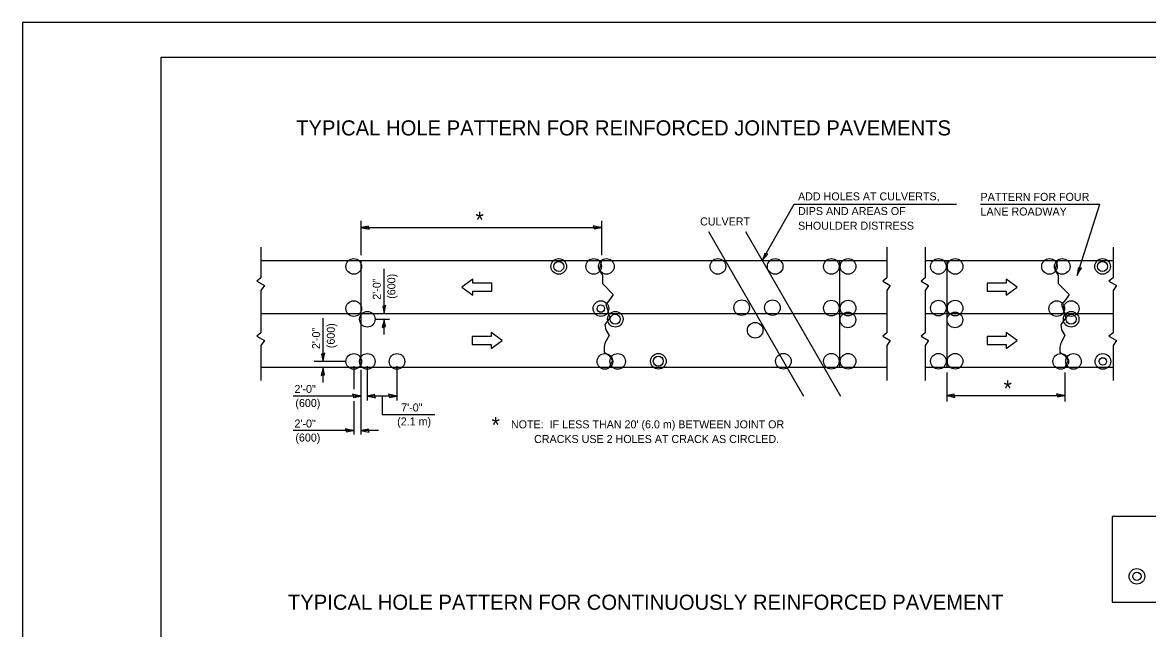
# Model space of a CAD drawing. Extents: x 99604 to 2145186, y 99899 to 2149874.
# Drawn here: x 99604.2 to 99928.6, y 100177.1 to 100351.9 of the extents above; entities that cross this region are included whole.
import ezdxf

# ---------------------------------------------------------------- set-up
doc = ezdxf.new("R2010")
doc.units = 0
for name, color, linetype in [('Alignment_EX_50 Centerline', 7, 'Continuous'), ('Design_PR_Roadway Dimensions', 7, 'Continuous'), ('Design_PR_Roadway Notes', 7, 'Continuous'), ('Level 29', 7, 'Continuous'), ('Level 37', 7, 'Continuous'), ('Level 43', 7, 'Continuous'), ('ROW_EX_Private Boundary Items', 7, 'Continuous'), ('Sheets_50 Reference Boundary', 7, 'Continuous'), ('Sheets_General Details', 7, 'Continuous'), ('Sheets_Printer Plotting Border', 7, 'Continuous'), ('Stage_Construction Traffic Control', 7, 'Continuous'), ('Topo_Building', 7, 'Continuous')]:
    doc.layers.add(name, color=color, linetype=linetype)

msp = doc.modelspace()

# ---------------------------------------------------------------- linework, layer by layer
at = {"layer": 'Alignment_EX_50 Centerline'}
for p, q in [((99853.45, 100267.85), (99672.93, 100267.85)), ((99918.7, 100267.85), (99864.51, 100267.85))]:
    msp.add_line(p, q, dxfattribs=at)
at = {"layer": 'Design_PR_Roadway Notes'}
for p, q in [((99817.55, 100283.24), (99826.69, 100299.51)), ((99826.69, 100299.51), (99873.51, 100299.51)), ((99880.49, 100299.51), (99914.88, 100299.51)), ((99908.35, 100278.94), (99914.88, 100299.51)), ((99672.93, 100287.08), (99672.93, 100278.27)), ((99853.45, 100287.08), (99853.45, 100278.27)), ((99864.51, 100287.08), (99864.51, 100278.27)), ((99918.71, 100287.08), (99918.71, 100278.27)), ((99672.93, 100274.6), (99672.93, 100262.44)), ((99853.45, 100274.6), (99853.45, 100262.44)), ((99864.51, 100274.6), (99864.51, 100262.44)), ((99918.71, 100274.6), (99918.71, 100262.44)), ((99672.93, 100258.78), (99672.93, 100248.61)), ((99853.45, 100258.78), (99853.45, 100248.61)), ((99864.51, 100258.78), (99864.51, 100248.61)), ((99918.71, 100258.78), (99918.71, 100248.61))]:
    msp.add_line(p, q, dxfattribs=at)
for points in [[(99819.16, 100285.09), (99818.66, 100285.14), (99818.24, 100285.3), (99817.95, 100284.39), (99817.55, 100283.24), (99818.38, 100284.24)], [(99909.56, 100281.08), (99909.06, 100281.04), (99908.61, 100281.1), (99908.51, 100280.15), (99908.35, 100278.94), (99908.96, 100280.1)], [(99918.49, 100184.77), (99965.69, 100184.77), (99965.69, 100209.42), (99918.49, 100209.42)]]:
    msp.add_lwpolyline(points, close=True, dxfattribs=at)
for points in [[(99672.93, 100278.27), (99671.74, 100277.25), (99673.92, 100276.01), (99672.93, 100274.6)], [(99853.45, 100278.27), (99852.26, 100277.25), (99854.44, 100276.01), (99853.45, 100274.6)], [(99864.51, 100278.27), (99863.32, 100277.25), (99865.5, 100276.01), (99864.51, 100274.6)], [(99918.71, 100278.27), (99917.51, 100277.25), (99919.69, 100276.01), (99918.71, 100274.6)], [(99672.93, 100262.44), (99671.74, 100261.43), (99673.92, 100260.18), (99672.93, 100258.78)], [(99853.45, 100262.44), (99852.26, 100261.43), (99854.44, 100260.18), (99853.45, 100258.78)], [(99864.51, 100262.44), (99863.32, 100261.43), (99865.5, 100260.18), (99864.51, 100258.78)], [(99918.71, 100262.44), (99917.51, 100261.43), (99919.69, 100260.18), (99918.71, 100258.78)]]:
    msp.add_lwpolyline(points, dxfattribs=at)
at = {"layer": 'Level 29'}
for p, q in [((99672.93, 100283.24), (99701.79, 100283.24)), ((99701.79, 100283.24), (99701.79, 100252.46)), ((99701.79, 100283.24), (99853.45, 100283.24)), ((99839.84, 100283.24), (99839.84, 100252.46)), ((99864.51, 100283.24), (99918.71, 100283.24)), ((99870.72, 100283.24), (99870.72, 100252.46)), ((99870.72, 100283.24), (99870.72, 100252.46)), ((99672.93, 100252.46), (99853.45, 100252.46)), ((99864.51, 100252.46), (99918.71, 100252.46))]:
    msp.add_line(p, q, dxfattribs=at)
for points in [[(99771.19, 100283.24), (99770.46, 100280.43), (99771.43, 100278.99), (99771.43, 100276.58), (99774.56, 100273.44), (99773.6, 100271.99), (99772.39, 100270.55), (99772.87, 100269.1), (99773.6, 100266.69), (99772.15, 100264.76), (99772.39, 100263.31), (99773.35, 100261.62), (99772.15, 100259.45), (99771.91, 100258.25), (99771.91, 100256.8), (99773.35, 100255.83), (99774.32, 100254.38), (99773.35, 100252.46)], [(99902.66, 100283.24), (99901.94, 100280.43), (99902.9, 100278.99), (99902.9, 100276.58), (99906.04, 100273.44), (99905.07, 100271.99), (99903.87, 100270.55), (99904.35, 100269.1), (99905.07, 100266.69), (99903.62, 100264.76), (99903.87, 100263.31), (99904.83, 100261.62), (99903.62, 100259.45), (99903.38, 100258.25), (99903.38, 100256.8), (99904.83, 100255.83), (99905.79, 100254.38), (99904.83, 100252.46)]]:
    msp.add_lwpolyline(points, dxfattribs=at)
at = {"layer": 'Level 37'}
for p, q in [((99802.04, 100291.57), (99829.43, 100244.13)), ((99812.73, 100291.57), (99840.13, 100244.13))]:
    msp.add_line(p, q, dxfattribs=at)
at = {"layer": 'Level 43'}
for p, q in [((99701.79, 100294.65), (99701.79, 100284.8)), ((99701.79, 100292.77), (99771.19, 100292.77)), ((99771.19, 100294.65), (99771.19, 100284.8)), ((99708.46, 100267.85), (99708.46, 100280.84)), ((99690.85, 100254.14), (99690.85, 100266.66)), ((99706.03, 100266.33), (99709.98, 100266.33)), ((99708.46, 100261.89), (99708.46, 100266.33)), ((99697.28, 100254.14), (99688.28, 100254.14)), ((99690.85, 100248.05), (99690.85, 100252.46)), ((99699.69, 100252.79), (99699.69, 100246.15)), ((99701.79, 100251.74), (99701.79, 100233.07)), ((99703.59, 100252.79), (99703.59, 100242.86)), ((99712.16, 100252.79), (99712.16, 100242.86)), ((99870.72, 100250.93), (99870.72, 100242.62)), ((99904.83, 100250.93), (99904.83, 100242.62)), ((99701.79, 100244.18), (99682.23, 100244.18)), ((99712.16, 100244.18), (99703.59, 100244.18)), ((99870.72, 100244.31), (99904.83, 100244.31)), ((99699.69, 100242.69), (99699.69, 100233.07)), ((99699.69, 100234.22), (99682.23, 100234.22)), ((99706.88, 100234.22), (99701.79, 100234.22))]:
    msp.add_line(p, q, dxfattribs=at)
for points in [[(99704.19, 100292.26), (99703.99, 100292.73), (99703.92, 100293.17), (99702.99, 100292.98), (99701.79, 100292.77), (99703.07, 100292.53)], [(99768.78, 100293.27), (99768.98, 100292.81), (99769.05, 100292.36), (99769.98, 100292.56), (99771.19, 100292.77), (99769.9, 100293)], [(99708.96, 100270.25), (99708.5, 100270.05), (99708.05, 100269.98), (99708.25, 100269.05), (99708.46, 100267.85), (99708.69, 100269.13)], [(99707.95, 100263.92), (99708.41, 100264.12), (99708.86, 100264.19), (99708.66, 100265.12), (99708.46, 100266.33), (99708.22, 100265.04)], [(99691.35, 100256.55), (99690.89, 100256.35), (99690.45, 100256.28), (99690.64, 100255.35), (99690.85, 100254.14), (99691.08, 100255.43)], [(99690.34, 100250.05), (99690.8, 100250.25), (99691.25, 100250.32), (99691.06, 100251.26), (99690.85, 100252.46), (99690.61, 100251.18)], [(99699.38, 100244.68), (99699.58, 100244.22), (99699.65, 100243.78), (99700.58, 100243.97), (99701.79, 100244.18), (99700.5, 100244.41)], [(99705.99, 100243.68), (99705.8, 100244.14), (99705.72, 100244.58), (99704.79, 100244.39), (99703.59, 100244.18), (99704.87, 100243.95)], [(99709.76, 100244.68), (99709.95, 100244.22), (99710.03, 100243.78), (99710.96, 100243.97), (99712.16, 100244.18), (99710.88, 100244.41)], [(99873.12, 100243.8), (99872.92, 100244.27), (99872.85, 100244.71), (99871.92, 100244.51), (99870.72, 100244.31), (99872, 100244.07)], [(99902.43, 100244.81), (99902.62, 100244.35), (99902.7, 100243.9), (99903.63, 100244.1), (99904.83, 100244.31), (99903.55, 100244.54)], [(99697.29, 100234.72), (99697.49, 100234.26), (99697.56, 100233.82), (99698.49, 100234.01), (99699.69, 100234.22), (99698.41, 100234.45)], [(99704.19, 100233.71), (99703.99, 100234.18), (99703.92, 100234.62), (99702.99, 100234.42), (99701.79, 100234.22), (99703.07, 100233.98)]]:
    msp.add_lwpolyline(points, close=True, dxfattribs=at)
msp.add_lwpolyline([(99707.87, 100244.18), (99707.87, 100238.86), (99723.08, 100238.86)], dxfattribs=at)
at = {"layer": 'ROW_EX_Private Boundary Items'}
for centre in [(99699.72, 100281.54), (99758.84, 100281.54), (99768.9, 100281.54), (99772.58, 100281.54), (99804.73, 100281.54), (99821.25, 100281.54), (99837.45, 100281.54), (99842.28, 100281.54), (99868.33, 100281.54), (99873.16, 100281.54), (99900.37, 100281.54), (99904.05, 100281.54), (99915.68, 100281.54), (99699.72, 100269.4), (99770.99, 100269.4), (99811.59, 100269.66), (99820.47, 100269.66), (99837.45, 100269.54), (99842.28, 100269.54), (99868.33, 100269.54), (99873.16, 100269.54), (99902.47, 100269.4), (99906.64, 100269.4), (99703.62, 100266.33), (99775.15, 100266.33), (99842.24, 100266.13), (99873.11, 100266.13), (99906.63, 100266.33), (99815.48, 100263.14), (99699.72, 100254.15), (99703.62, 100254.15), (99712.18, 100254.15), (99772.14, 100254.15), (99775.82, 100254.15), (99787.57, 100254.22), (99823.63, 100254.22), (99837.45, 100254.22), (99842.28, 100254.22), (99868.33, 100254.22), (99873.16, 100254.22), (99903.61, 100254.15), (99907.29, 100254.15), (99915.77, 100254.15), (99925.58, 100192.19)]:
    msp.add_circle(centre, 2.25, dxfattribs=at)
at = {"layer": 'Sheets_50 Reference Boundary'}
msp.add_lwpolyline([(99644.17, 100341.88), (100274.17, 100341.88), (100274.17, 99941.88), (99644.17, 99941.88)], close=True, dxfattribs=at)
at = {"layer": 'Sheets_General Details'}
for p, q in [((99604.17, 100351.88), (99604.17, 99911.88)), ((100284.17, 100351.88), (99604.17, 100351.88))]:
    msp.add_line(p, q, dxfattribs=at)
msp.add_lwpolyline([(99644.17, 100341.88), (100274.17, 100341.88), (100274.17, 99921.88), (99644.17, 99921.88)], close=True, dxfattribs=at)
at = {"layer": 'Sheets_Printer Plotting Border'}
msp.add_lwpolyline([(99604.17, 99911.88), (100284.17, 99911.88), (100284.17, 100351.88), (99604.17, 100351.88)], close=True, dxfattribs=at)
at = {"layer": 'Stage_Construction Traffic Control'}
for points in [[(99739.58, 100274.39), (99739.58, 100276.7), (99734.09, 100276.7), (99734.09, 100277.86), (99730.91, 100275.55), (99734.09, 100273.23), (99734.09, 100274.39)], [(99882.4, 100276.7), (99882.4, 100274.39), (99887.89, 100274.39), (99887.89, 100273.23), (99891.07, 100275.54), (99887.89, 100277.85), (99887.89, 100276.7)], [(99733.85, 100261.31), (99733.85, 100259), (99739.34, 100259), (99739.34, 100257.84), (99742.52, 100260.15), (99739.34, 100262.46), (99739.34, 100261.31)], [(99882.4, 100261.31), (99882.4, 100259), (99887.89, 100259), (99887.89, 100257.84), (99891.07, 100260.15), (99887.89, 100262.46), (99887.89, 100261.31)]]:
    msp.add_lwpolyline(points, close=True, dxfattribs=at)
msp.add_circle((99925.58, 100192.19), 1.19, dxfattribs=at)
at = {"layer": 'Topo_Building'}
for centre, radius in [((99758.83, 100281.54), 1.44), ((99915.66, 100281.54), 1.44), ((99770.97, 100269.4), 1.08), ((99775.13, 100266.33), 1.44), ((99906.61, 100266.33), 1.44), ((99787.55, 100254.22), 1.44), ((99915.75, 100254.15), 1.08)]:
    msp.add_circle(centre, radius, dxfattribs=at)

# ---------------------------------------------------------------- texts
at = {"layer": 'Design_PR_Roadway Dimensions'}
for s, height, rotation, p in [('*', 4.62, 360, (99734.82, 100292.68)), ('2\'-0"', 2.308, 90, (99707.5, 100271.95)), ('(600)', 2.308, 90, (99711.72, 100272.21)), ('2\'-0"', 2.308, 90, (99690.01, 100257.71)), ('(600)', 2.308, 90, (99694.24, 100257.97)), ('2\'-0"', 2.308, 360, (99682.61, 100245.05)), ('*', 4.62, 360, (99887.13, 100244.08)), ('(600)', 2.308, 360, (99682.87, 100241.01)), ('7\'-0"', 2.308, 360, (99713.38, 100239.73)), ('2\'-0"', 2.308, 360, (99682.61, 100235.09)), ('(2.1 m)', 2.308, 360, (99712.23, 100235.69)), ('(600)', 2.308, 360, (99682.87, 100231.05))]:
    msp.add_text(s, height=height, rotation=rotation, dxfattribs=at).set_placement(p)
at = {"layer": 'Design_PR_Roadway Notes'}
for s, height, p in [('TYPICAL HOLE PATTERN FOR REINFORCED JOINTED PAVEMENTS', 4.3604, (99683.09, 100319.31)), ('ADD HOLES AT CULVERTS,', 2.3084, (99827.85, 100300.59)), ('PATTERN FOR FOUR', 2.3084, (99880.49, 100300.45)), ('CULVERT', 2.308, (99799.61, 100293.36)), ('DIPS AND AREAS OF ', 2.3084, (99827.85, 100296.36)), ('LANE ROADWAY', 2.3084, (99880.49, 100296.22)), ('SHOULDER DISTRESS', 2.3084, (99827.85, 100292.13)), ('*', 4.62, (99739.45, 100233.54)), ("NOTE:  IF LESS THAN 20' (6.0 m) BETWEEN JOINT OR", 2.3084, (99745.05, 100234.86)), ('     CRACKS USE 2 HOLES AT CRACK AS CIRCLED.', 2.3084, (99747.43, 100230.63)), ('TYPICAL HOLE PATTERN FOR CONTINUOUSLY REINFORCED PAVEMENT', 4.3604, (99680.72, 100182.54))]:
    msp.add_text(s, height=height, rotation=360, dxfattribs=at).set_placement(p)

doc.saveas('drawing.dxf')
